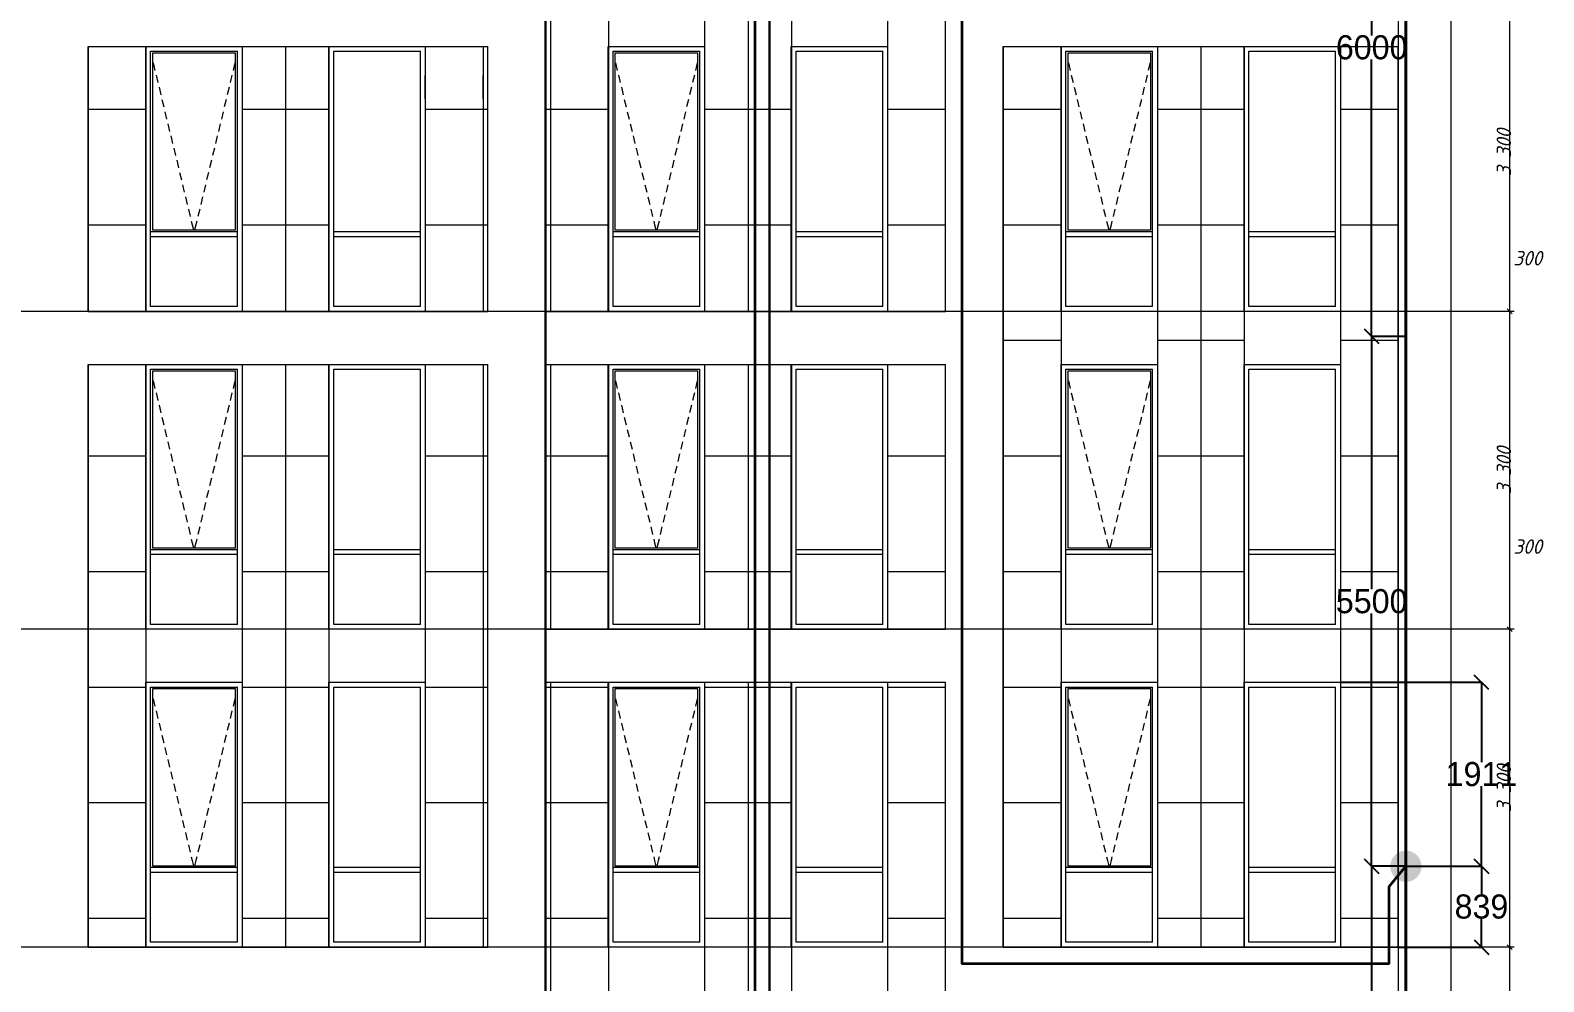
# Model space of a CAD drawing. Header units: millimetres. Extents: x 1499747 to 4230374, y -28481 to 441852.
# Drawn here: x 4084293 to 4100003, y 304482 to 314359 of the extents above; entities that cross this region are included whole.
import ezdxf
from ezdxf.xclip import XClip

# ---------------------------------------------------------------- set-up
doc = ezdxf.new("R2010")
doc.units = ezdxf.units.MM
doc.header["$MEASUREMENT"] = 0
doc.header["$XCLIPFRAME"] = 0
doc.layers.add('0_ANNOT_Dimensions', color=7, linetype='Continuous')
for name, color, linetype, lineweight in [('1 Фасад_42_Витражные окна_Ном._пера__1_Ном._пера__7', 7, 'Continuous', 18), ('1 Фасад_42_Витражные окна_Ном._пера__92_Ном._пера__233', 233, 'Continuous', 18), ('1 Фасад_42_Выступы_Ном._пера__1_Ном._пера__7', 7, 'Continuous', 18), ('1 Фасад_42_Отделка керамика_Ном._пера__1_Ном._пера__7', 7, 'Continuous', 18), ('1 Фасад_42_Сетка кладки_Ном._пера__20_Ном._пера__1', 1, 'Continuous', 18), ('1 Фасад_42_Сетка кладки_Ном._пера__5_Ном._пера__5', 5, 'Continuous', 18), ('1 Фасад_42_Сетка кладки_Ном._пера__62_Ном._пера__253', 252, 'Continuous', 18), ('Кабель 2x4mm', 200, 'Continuous', 30), ('Кабель 2х10mm', 230, 'Continuous', 30), ('Кабель 2х6 mm', 150, 'Continuous', 30)]:
    doc.layers.add(name, color=color, linetype=linetype, lineweight=lineweight)
doc.styles.add('СГЕНЕРИР_СТИЛЬ_1', font='')
doc.styles.get('СГЕНЕРИР_СТИЛЬ_1').set_extended_font_data('GOST Common', italic=True)
doc.dimstyles.get("Standard").update_dxf_attribs({"dimtxt": 0.18, "dimasz": 0.18, "dimexe": 0.18, "dimexo": 0.0625, "dimgap": 0.09, "dimtad": 0, "dimtih": 1, "dimtoh": 1, "dimdec": 4, "dimzin": 0, "dimdsep": 46, "dimtxsty": 'Standard', "dimcen": 0.09, "dimadec": 0, "dimazin": 0, "dimtfac": 1, "dimtdec": 4, "dimtofl": 0, "dimtmove": 0, "dimatfit": 3, "dimfxl": 1, "dimtolj": 1, "dimtzin": 0, "dimarcsym": 0})

# ---------------------------------------------------------------- blocks, each defined once
blk = doc.blocks.new('Чертеж_5_42', base_point=(1557140, 9891))
at = {"layer": '1 Фасад_42_Витражные окна_Ном._пера__1_Ном._пера__7', "color": 252, "linetype": 'Continuous', "true_color": 0x939598}
for p, q in [((1515690, 38991), (1515690, 39291)), ((1515690, 39291), (1516140, 39291)), ((1516140, 39291), (1516590, 39291)), ((1516590, 38991), (1516590, 39291)), ((1517590, 38991), (1517590, 39291)), ((1517590, 39291), (1518040, 39291)), ((1518040, 39291), (1518490, 39291)), ((1518490, 38991), (1518490, 39291)), ((1520490, 38991), (1520490, 39291)), ((1520490, 39291), (1520940, 39291)), ((1520940, 39291), (1521390, 39291)), ((1521390, 38991), (1521390, 39291)), ((1522390, 38991), (1522390, 39291)), ((1522390, 39291), (1522840, 39291)), ((1522840, 39291), (1523290, 39291)), ((1523290, 38991), (1523290, 39291)), ((1525191, 38991), (1525191, 39291)), ((1525191, 39291), (1525641, 39291)), ((1525641, 39291), (1526091, 39291)), ((1526091, 38991), (1526091, 39291)), ((1527090, 38991), (1527090, 39291)), ((1527090, 39291), (1527540, 39291)), ((1527540, 39291), (1527990, 39291)), ((1527990, 38991), (1527990, 39291)), ((1515710, 39271), (1515710, 37436)), ((1516570, 39271), (1515710, 39271)), ((1516570, 37436), (1516570, 39271)), ((1520510, 39271), (1520510, 37436)), ((1521370, 39271), (1520510, 39271)), ((1521370, 37436), (1521370, 39271)), ((1525211, 39271), (1525211, 37436)), ((1526071, 39271), (1525211, 39271)), ((1526071, 37436), (1526071, 39271)), ((1515690, 37591), (1515690, 38991)), ((1516590, 37591), (1516590, 38991)), ((1517590, 37591), (1517590, 38991)), ((1518490, 37591), (1518490, 38991)), ((1520490, 37591), (1520490, 38991)), ((1521390, 37591), (1521390, 38991)), ((1522390, 37591), (1522390, 38991)), ((1523290, 37591), (1523290, 38991)), ((1525191, 37591), (1525191, 38991)), ((1526091, 37591), (1526091, 38991)), ((1527090, 37591), (1527090, 38991)), ((1527990, 37591), (1527990, 38991)), ((1515690, 37416), (1515690, 37591)), ((1516590, 37416), (1516590, 37591)), ((1517590, 37416), (1517590, 37591)), ((1518490, 37416), (1518490, 37591)), ((1520490, 37416), (1520490, 37591)), ((1521390, 37416), (1521390, 37591)), ((1522390, 37416), (1522390, 37591)), ((1523290, 37416), (1523290, 37591)), ((1525191, 37416), (1525191, 37591)), ((1526091, 37416), (1526091, 37591)), ((1527090, 37416), (1527090, 37591)), ((1527990, 37416), (1527990, 37591)), ((1515690, 37391), (1515690, 37416)), ((1516140, 37416), (1515690, 37416)), ((1515690, 37366), (1515690, 37391)), ((1515710, 37436), (1516570, 37436)), ((1516590, 37416), (1516140, 37416)), ((1516590, 37391), (1516590, 37416)), ((1516590, 37366), (1516590, 37391)), ((1517590, 37391), (1517590, 37416)), ((1518040, 37416), (1517590, 37416)), ((1517590, 37366), (1517590, 37391)), ((1518490, 37416), (1518040, 37416)), ((1518490, 37391), (1518490, 37416)), ((1518490, 37366), (1518490, 37391)), ((1520490, 37391), (1520490, 37416)), ((1520940, 37416), (1520490, 37416)), ((1520490, 37366), (1520490, 37391)), ((1520510, 37436), (1521370, 37436)), ((1521390, 37416), (1520940, 37416)), ((1521390, 37391), (1521390, 37416)), ((1521390, 37366), (1521390, 37391)), ((1522390, 37391), (1522390, 37416)), ((1522840, 37416), (1522390, 37416)), ((1522390, 37366), (1522390, 37391)), ((1523290, 37416), (1522840, 37416)), ((1523290, 37391), (1523290, 37416)), ((1523290, 37366), (1523290, 37391)), ((1525191, 37391), (1525191, 37416)), ((1525641, 37416), (1525191, 37416)), ((1525191, 37366), (1525191, 37391)), ((1525211, 37436), (1526071, 37436)), ((1526091, 37416), (1525641, 37416)), ((1526091, 37391), (1526091, 37416)), ((1526091, 37366), (1526091, 37391)), ((1527090, 37391), (1527090, 37416)), ((1527540, 37416), (1527090, 37416)), ((1527090, 37366), (1527090, 37391)), ((1527990, 37416), (1527540, 37416)), ((1527990, 37391), (1527990, 37416)), ((1527990, 37366), (1527990, 37391)), ((1515690, 36641), (1515690, 37366)), ((1516140, 37366), (1515690, 37366)), ((1516590, 37366), (1516140, 37366)), ((1516590, 36641), (1516590, 37366)), ((1517590, 36641), (1517590, 37366)), ((1518040, 37366), (1517590, 37366)), ((1518490, 37366), (1518040, 37366)), ((1518490, 36641), (1518490, 37366)), ((1520490, 36641), (1520490, 37366)), ((1520940, 37366), (1520490, 37366)), ((1521390, 37366), (1520940, 37366)), ((1521390, 36641), (1521390, 37366)), ((1522390, 36641), (1522390, 37366)), ((1522840, 37366), (1522390, 37366)), ((1523290, 37366), (1522840, 37366)), ((1523290, 36641), (1523290, 37366)), ((1525191, 36641), (1525191, 37366)), ((1525641, 37366), (1525191, 37366)), ((1526091, 37366), (1525641, 37366)), ((1526091, 36641), (1526091, 37366)), ((1527090, 36641), (1527090, 37366)), ((1527540, 37366), (1527090, 37366)), ((1527990, 37366), (1527540, 37366)), ((1527990, 36641), (1527990, 37366)), ((1516140, 36641), (1515690, 36641)), ((1516590, 36641), (1516140, 36641)), ((1518040, 36641), (1517590, 36641)), ((1518490, 36641), (1518040, 36641)), ((1520940, 36641), (1520490, 36641)), ((1521390, 36641), (1520940, 36641)), ((1522840, 36641), (1522390, 36641)), ((1523290, 36641), (1522840, 36641)), ((1525641, 36641), (1525191, 36641)), ((1526091, 36641), (1525641, 36641)), ((1527540, 36641), (1527090, 36641)), ((1527990, 36641), (1527540, 36641)), ((1515690, 35691), (1515690, 35991)), ((1515690, 35991), (1516140, 35991)), ((1516140, 35991), (1516590, 35991)), ((1516590, 35691), (1516590, 35991)), ((1517590, 35691), (1517590, 35991)), ((1517590, 35991), (1518040, 35991)), ((1518040, 35991), (1518490, 35991)), ((1518490, 35691), (1518490, 35991)), ((1520490, 35691), (1520490, 35991)), ((1520490, 35991), (1520940, 35991)), ((1520940, 35991), (1521390, 35991)), ((1521390, 35691), (1521390, 35991)), ((1522390, 35691), (1522390, 35991)), ((1522390, 35991), (1522840, 35991)), ((1522840, 35991), (1523290, 35991)), ((1523290, 35691), (1523290, 35991)), ((1525191, 35691), (1525191, 35991)), ((1525191, 35991), (1525641, 35991)), ((1525641, 35991), (1526091, 35991)), ((1526091, 35691), (1526091, 35991)), ((1527090, 35691), (1527090, 35991)), ((1527090, 35991), (1527540, 35991)), ((1527540, 35991), (1527990, 35991)), ((1527990, 35691), (1527990, 35991)), ((1515710, 35971), (1515710, 34136)), ((1516570, 35971), (1515710, 35971)), ((1516570, 34136), (1516570, 35971)), ((1520510, 35971), (1520510, 34136)), ((1521370, 35971), (1520510, 35971)), ((1521370, 34136), (1521370, 35971)), ((1525211, 35971), (1525211, 34136)), ((1526071, 35971), (1525211, 35971)), ((1526071, 34136), (1526071, 35971)), ((1515690, 34291), (1515690, 35691)), ((1516590, 34291), (1516590, 35691)), ((1517590, 34291), (1517590, 35691)), ((1518490, 34291), (1518490, 35691)), ((1520490, 34291), (1520490, 35691)), ((1521390, 34291), (1521390, 35691)), ((1522390, 34291), (1522390, 35691)), ((1523290, 34291), (1523290, 35691)), ((1525191, 34291), (1525191, 35691)), ((1526091, 34291), (1526091, 35691)), ((1527090, 34291), (1527090, 35691)), ((1527990, 34291), (1527990, 35691)), ((1515690, 34116), (1515690, 34291)), ((1516590, 34116), (1516590, 34291)), ((1517590, 34116), (1517590, 34291)), ((1518490, 34116), (1518490, 34291)), ((1520490, 34116), (1520490, 34291)), ((1521390, 34116), (1521390, 34291)), ((1522390, 34116), (1522390, 34291)), ((1523290, 34116), (1523290, 34291)), ((1525191, 34116), (1525191, 34291)), ((1526091, 34116), (1526091, 34291)), ((1527090, 34116), (1527090, 34291)), ((1527990, 34116), (1527990, 34291)), ((1515690, 34091), (1515690, 34116)), ((1516140, 34116), (1515690, 34116)), ((1515710, 34136), (1516570, 34136)), ((1516590, 34116), (1516140, 34116)), ((1516590, 34091), (1516590, 34116)), ((1517590, 34091), (1517590, 34116)), ((1518040, 34116), (1517590, 34116)), ((1518490, 34116), (1518040, 34116)), ((1518490, 34091), (1518490, 34116)), ((1520490, 34091), (1520490, 34116)), ((1520940, 34116), (1520490, 34116)), ((1520510, 34136), (1521370, 34136)), ((1521390, 34116), (1520940, 34116)), ((1521390, 34091), (1521390, 34116)), ((1522390, 34091), (1522390, 34116)), ((1522840, 34116), (1522390, 34116)), ((1523290, 34116), (1522840, 34116)), ((1523290, 34091), (1523290, 34116)), ((1525191, 34091), (1525191, 34116)), ((1525641, 34116), (1525191, 34116)), ((1525211, 34136), (1526071, 34136)), ((1526091, 34116), (1525641, 34116)), ((1526091, 34091), (1526091, 34116)), ((1527090, 34091), (1527090, 34116)), ((1527540, 34116), (1527090, 34116)), ((1527990, 34116), (1527540, 34116)), ((1527990, 34091), (1527990, 34116)), ((1515690, 34066), (1515690, 34091)), ((1515690, 33341), (1515690, 34066)), ((1516140, 34066), (1515690, 34066)), ((1516590, 34066), (1516140, 34066)), ((1516590, 34066), (1516590, 34091)), ((1516590, 33341), (1516590, 34066)), ((1517590, 34066), (1517590, 34091)), ((1517590, 33341), (1517590, 34066)), ((1518040, 34066), (1517590, 34066)), ((1518490, 34066), (1518040, 34066)), ((1518490, 34066), (1518490, 34091)), ((1518490, 33341), (1518490, 34066)), ((1520490, 34066), (1520490, 34091)), ((1520490, 33341), (1520490, 34066)), ((1520940, 34066), (1520490, 34066)), ((1521390, 34066), (1520940, 34066)), ((1521390, 34066), (1521390, 34091)), ((1521390, 33341), (1521390, 34066)), ((1522390, 34066), (1522390, 34091)), ((1522390, 33341), (1522390, 34066)), ((1522840, 34066), (1522390, 34066)), ((1523290, 34066), (1522840, 34066)), ((1523290, 34066), (1523290, 34091)), ((1523290, 33341), (1523290, 34066)), ((1525191, 34066), (1525191, 34091)), ((1525191, 33341), (1525191, 34066)), ((1525641, 34066), (1525191, 34066)), ((1526091, 34066), (1525641, 34066)), ((1526091, 34066), (1526091, 34091)), ((1526091, 33341), (1526091, 34066)), ((1527090, 34066), (1527090, 34091)), ((1527090, 33341), (1527090, 34066)), ((1527540, 34066), (1527090, 34066)), ((1527990, 34066), (1527540, 34066)), ((1527990, 34066), (1527990, 34091)), ((1527990, 33341), (1527990, 34066)), ((1516140, 33341), (1515690, 33341)), ((1516590, 33341), (1516140, 33341)), ((1518040, 33341), (1517590, 33341)), ((1518490, 33341), (1518040, 33341)), ((1520940, 33341), (1520490, 33341)), ((1521390, 33341), (1520940, 33341)), ((1522840, 33341), (1522390, 33341)), ((1523290, 33341), (1522840, 33341)), ((1525641, 33341), (1525191, 33341)), ((1526091, 33341), (1525641, 33341)), ((1527540, 33341), (1527090, 33341)), ((1527990, 33341), (1527540, 33341)), ((1515690, 32391), (1515690, 32691)), ((1515690, 32691), (1516140, 32691)), ((1516140, 32691), (1516590, 32691)), ((1516590, 32391), (1516590, 32691)), ((1517590, 32391), (1517590, 32691)), ((1517590, 32691), (1518040, 32691)), ((1518040, 32691), (1518490, 32691)), ((1518490, 32391), (1518490, 32691)), ((1520490, 32391), (1520490, 32691)), ((1520490, 32691), (1520940, 32691)), ((1520940, 32691), (1521390, 32691)), ((1521390, 32391), (1521390, 32691)), ((1522390, 32391), (1522390, 32691)), ((1522390, 32691), (1522840, 32691)), ((1522840, 32691), (1523290, 32691)), ((1523290, 32391), (1523290, 32691)), ((1525191, 32391), (1525191, 32691)), ((1525191, 32691), (1525641, 32691)), ((1525641, 32691), (1526091, 32691)), ((1526091, 32391), (1526091, 32691)), ((1527090, 32391), (1527090, 32691)), ((1527090, 32691), (1527540, 32691)), ((1527540, 32691), (1527990, 32691)), ((1527990, 32391), (1527990, 32691)), ((1515710, 32671), (1515710, 30836)), ((1516570, 32671), (1515710, 32671)), ((1516570, 30836), (1516570, 32671)), ((1520510, 32671), (1520510, 30836)), ((1521370, 32671), (1520510, 32671)), ((1521370, 30836), (1521370, 32671)), ((1525211, 32671), (1525211, 30836)), ((1526071, 32671), (1525211, 32671)), ((1526071, 30836), (1526071, 32671)), ((1515690, 30991), (1515690, 32391)), ((1516590, 30991), (1516590, 32391)), ((1517590, 30991), (1517590, 32391)), ((1518490, 30991), (1518490, 32391)), ((1520490, 30991), (1520490, 32391)), ((1521390, 30991), (1521390, 32391)), ((1522390, 30991), (1522390, 32391)), ((1523290, 30991), (1523290, 32391)), ((1525191, 30991), (1525191, 32391)), ((1526091, 30991), (1526091, 32391)), ((1527090, 30991), (1527090, 32391)), ((1527990, 30991), (1527990, 32391)), ((1515690, 30816), (1515690, 30991)), ((1516590, 30816), (1516590, 30991)), ((1517590, 30816), (1517590, 30991)), ((1518490, 30816), (1518490, 30991)), ((1520490, 30816), (1520490, 30991)), ((1521390, 30816), (1521390, 30991)), ((1522390, 30816), (1522390, 30991)), ((1523290, 30816), (1523290, 30991)), ((1525191, 30816), (1525191, 30991)), ((1526091, 30816), (1526091, 30991)), ((1527090, 30816), (1527090, 30991)), ((1527990, 30816), (1527990, 30991)), ((1515690, 30791), (1515690, 30816)), ((1516140, 30816), (1515690, 30816)), ((1515710, 30836), (1516570, 30836)), ((1516590, 30816), (1516140, 30816)), ((1516590, 30791), (1516590, 30816)), ((1517590, 30791), (1517590, 30816)), ((1518040, 30816), (1517590, 30816)), ((1518490, 30816), (1518040, 30816)), ((1518490, 30791), (1518490, 30816)), ((1520490, 30791), (1520490, 30816)), ((1520940, 30816), (1520490, 30816)), ((1520510, 30836), (1521370, 30836)), ((1521390, 30816), (1520940, 30816)), ((1521390, 30791), (1521390, 30816)), ((1522390, 30791), (1522390, 30816)), ((1522840, 30816), (1522390, 30816)), ((1523290, 30816), (1522840, 30816)), ((1523290, 30791), (1523290, 30816)), ((1525191, 30791), (1525191, 30816)), ((1525641, 30816), (1525191, 30816)), ((1525211, 30836), (1526071, 30836)), ((1526091, 30816), (1525641, 30816)), ((1526091, 30791), (1526091, 30816)), ((1527090, 30791), (1527090, 30816)), ((1527540, 30816), (1527090, 30816)), ((1527990, 30816), (1527540, 30816)), ((1527990, 30791), (1527990, 30816)), ((1515690, 30766), (1515690, 30791)), ((1515690, 30041), (1515690, 30766)), ((1516140, 30766), (1515690, 30766)), ((1516590, 30766), (1516140, 30766)), ((1516590, 30766), (1516590, 30791)), ((1516590, 30041), (1516590, 30766)), ((1517590, 30766), (1517590, 30791)), ((1517590, 30041), (1517590, 30766)), ((1518040, 30766), (1517590, 30766)), ((1518490, 30766), (1518040, 30766)), ((1518490, 30766), (1518490, 30791)), ((1518490, 30041), (1518490, 30766)), ((1520490, 30766), (1520490, 30791)), ((1520490, 30041), (1520490, 30766)), ((1520940, 30766), (1520490, 30766)), ((1521390, 30766), (1520940, 30766)), ((1521390, 30766), (1521390, 30791)), ((1521390, 30041), (1521390, 30766)), ((1522390, 30766), (1522390, 30791)), ((1522390, 30041), (1522390, 30766)), ((1522840, 30766), (1522390, 30766)), ((1523290, 30766), (1522840, 30766)), ((1523290, 30766), (1523290, 30791)), ((1523290, 30041), (1523290, 30766)), ((1525191, 30766), (1525191, 30791)), ((1525191, 30041), (1525191, 30766)), ((1525641, 30766), (1525191, 30766)), ((1526091, 30766), (1525641, 30766)), ((1526091, 30766), (1526091, 30791)), ((1526091, 30041), (1526091, 30766)), ((1527090, 30766), (1527090, 30791)), ((1527090, 30041), (1527090, 30766)), ((1527540, 30766), (1527090, 30766)), ((1527990, 30766), (1527540, 30766)), ((1527990, 30766), (1527990, 30791)), ((1527990, 30041), (1527990, 30766)), ((1516140, 30041), (1515690, 30041)), ((1516590, 30041), (1516140, 30041)), ((1518040, 30041), (1517590, 30041)), ((1518490, 30041), (1518040, 30041)), ((1520940, 30041), (1520490, 30041)), ((1521390, 30041), (1520940, 30041)), ((1522840, 30041), (1522390, 30041)), ((1523290, 30041), (1522840, 30041)), ((1525641, 30041), (1525191, 30041)), ((1526091, 30041), (1525641, 30041)), ((1527540, 30041), (1527090, 30041)), ((1527990, 30041), (1527540, 30041))]:
    blk.add_line(p, q, dxfattribs=at)
at = {"layer": '1 Фасад_42_Витражные окна_Ном._пера__92_Ном._пера__233', "color": 252, "linetype": 'Continuous', "true_color": 0x939598}
for p, q in [((1515716, 39170), (1515734, 39092)), ((1516565, 39170), (1516546, 39092)), ((1520515, 39170), (1520534, 39092)), ((1521364, 39170), (1521346, 39092)), ((1525216, 39170), (1525235, 39092)), ((1526065, 39170), (1526046, 39092)), ((1515746, 39044), (1515765, 38966)), ((1516534, 39044), (1516515, 38966)), ((1520546, 39044), (1520565, 38966)), ((1521334, 39044), (1521315, 38966)), ((1525247, 39044), (1525265, 38966)), ((1526035, 39044), (1526016, 38966)), ((1515777, 38917), (1515795, 38839)), ((1516504, 38917), (1516485, 38839)), ((1520576, 38917), (1520595, 38839)), ((1521303, 38917), (1521285, 38839)), ((1525277, 38917), (1525296, 38839)), ((1526004, 38917), (1525985, 38839)), ((1515807, 38791), (1515826, 38713)), ((1515838, 38664), (1515856, 38587)), ((1516443, 38664), (1516424, 38587)), ((1516473, 38791), (1516454, 38713)), ((1520607, 38791), (1520626, 38713)), ((1520637, 38664), (1520656, 38587)), ((1521242, 38664), (1521224, 38587)), ((1521273, 38791), (1521254, 38713)), ((1525308, 38791), (1525326, 38713)), ((1525338, 38664), (1525357, 38587)), ((1525943, 38664), (1525924, 38587)), ((1525974, 38791), (1525955, 38713)), ((1515868, 38538), (1515887, 38460)), ((1516412, 38538), (1516393, 38460)), ((1520668, 38538), (1520687, 38460)), ((1521212, 38538), (1521193, 38460)), ((1525369, 38538), (1525387, 38460)), ((1525913, 38538), (1525894, 38460)), ((1515899, 38412), (1515917, 38334)), ((1516382, 38412), (1516363, 38334)), ((1520698, 38412), (1520717, 38334)), ((1521181, 38412), (1521163, 38334)), ((1525399, 38412), (1525418, 38334)), ((1525882, 38412), (1525863, 38334)), ((1515929, 38285), (1515948, 38208)), ((1516351, 38285), (1516332, 38208)), ((1520729, 38285), (1520748, 38208)), ((1521151, 38285), (1521132, 38208)), ((1525430, 38285), (1525448, 38208)), ((1525852, 38285), (1525833, 38208)), ((1515960, 38159), (1515978, 38081)), ((1515990, 38033), (1516009, 37955)), ((1516290, 38033), (1516271, 37955)), ((1516321, 38159), (1516302, 38081)), ((1520759, 38159), (1520778, 38081)), ((1520790, 38033), (1520809, 37955)), ((1521090, 38033), (1521071, 37955)), ((1521120, 38159), (1521102, 38081)), ((1525460, 38159), (1525479, 38081)), ((1525491, 38033), (1525509, 37955)), ((1525791, 38033), (1525772, 37955)), ((1525821, 38159), (1525802, 38081)), ((1516021, 37906), (1516039, 37828)), ((1516260, 37906), (1516241, 37828)), ((1520820, 37906), (1520839, 37828)), ((1521059, 37906), (1521041, 37828)), ((1525521, 37906), (1525540, 37828)), ((1525760, 37906), (1525741, 37828)), ((1516051, 37780), (1516070, 37702)), ((1516229, 37780), (1516210, 37702)), ((1520851, 37780), (1520870, 37702)), ((1521029, 37780), (1521010, 37702)), ((1525552, 37780), (1525570, 37702)), ((1525730, 37780), (1525711, 37702)), ((1516082, 37653), (1516100, 37576)), ((1516199, 37653), (1516180, 37576)), ((1520881, 37653), (1520900, 37576)), ((1520998, 37653), (1520980, 37576)), ((1525582, 37653), (1525601, 37576)), ((1525699, 37653), (1525680, 37576)), ((1516112, 37527), (1516121, 37489)), ((1516121, 37489), (1516134, 37436)), ((1516159, 37489), (1516146, 37436)), ((1516168, 37527), (1516159, 37489)), ((1520912, 37527), (1520921, 37489)), ((1520921, 37489), (1520934, 37436)), ((1520959, 37489), (1520946, 37436)), ((1520968, 37527), (1520959, 37489)), ((1525613, 37527), (1525622, 37489)), ((1525622, 37489), (1525635, 37436)), ((1525659, 37489), (1525647, 37436)), ((1525668, 37527), (1525659, 37489)), ((1515716, 35870), (1515734, 35792)), ((1516565, 35870), (1516546, 35792)), ((1520515, 35870), (1520534, 35792)), ((1521364, 35870), (1521346, 35792)), ((1525216, 35870), (1525235, 35792)), ((1526065, 35870), (1526046, 35792)), ((1515746, 35744), (1515765, 35666)), ((1516534, 35744), (1516515, 35666)), ((1520546, 35744), (1520565, 35666)), ((1521334, 35744), (1521315, 35666)), ((1525247, 35744), (1525265, 35666)), ((1526035, 35744), (1526016, 35666)), ((1515777, 35617), (1515795, 35539)), ((1516504, 35617), (1516485, 35539)), ((1520576, 35617), (1520595, 35539)), ((1521303, 35617), (1521285, 35539)), ((1525277, 35617), (1525296, 35539)), ((1526004, 35617), (1525985, 35539)), ((1515807, 35491), (1515826, 35413)), ((1515838, 35364), (1515856, 35287)), ((1516443, 35364), (1516424, 35287)), ((1516473, 35491), (1516454, 35413)), ((1520607, 35491), (1520626, 35413)), ((1520637, 35364), (1520656, 35287)), ((1521242, 35364), (1521224, 35287)), ((1521273, 35491), (1521254, 35413)), ((1525308, 35491), (1525326, 35413)), ((1525338, 35364), (1525357, 35287)), ((1525943, 35364), (1525924, 35287)), ((1525974, 35491), (1525955, 35413)), ((1515868, 35238), (1515887, 35160)), ((1516412, 35238), (1516393, 35160)), ((1520668, 35238), (1520687, 35160)), ((1521212, 35238), (1521193, 35160)), ((1525369, 35238), (1525387, 35160)), ((1525913, 35238), (1525894, 35160)), ((1515899, 35112), (1515917, 35034)), ((1516382, 35112), (1516363, 35034)), ((1520698, 35112), (1520717, 35034)), ((1521181, 35112), (1521163, 35034)), ((1525399, 35112), (1525418, 35034)), ((1525882, 35112), (1525863, 35034)), ((1515929, 34985), (1515948, 34908)), ((1516351, 34985), (1516332, 34908)), ((1520729, 34985), (1520748, 34908)), ((1521151, 34985), (1521132, 34908)), ((1525430, 34985), (1525448, 34908)), ((1525852, 34985), (1525833, 34908)), ((1515960, 34859), (1515978, 34781)), ((1515990, 34733), (1516009, 34655)), ((1516290, 34733), (1516271, 34655)), ((1516321, 34859), (1516302, 34781)), ((1520759, 34859), (1520778, 34781)), ((1520790, 34733), (1520809, 34655)), ((1521090, 34733), (1521071, 34655)), ((1521120, 34859), (1521102, 34781)), ((1525460, 34859), (1525479, 34781)), ((1525491, 34733), (1525509, 34655)), ((1525791, 34733), (1525772, 34655)), ((1525821, 34859), (1525802, 34781)), ((1516021, 34606), (1516039, 34528)), ((1516260, 34606), (1516241, 34528)), ((1520820, 34606), (1520839, 34528)), ((1521059, 34606), (1521041, 34528)), ((1525521, 34606), (1525540, 34528)), ((1525760, 34606), (1525741, 34528)), ((1516051, 34480), (1516070, 34402)), ((1516229, 34480), (1516210, 34402)), ((1520851, 34480), (1520870, 34402)), ((1521029, 34480), (1521010, 34402)), ((1525552, 34480), (1525570, 34402)), ((1525730, 34480), (1525711, 34402)), ((1516082, 34353), (1516100, 34276)), ((1516199, 34353), (1516180, 34276)), ((1520881, 34353), (1520900, 34276)), ((1520998, 34353), (1520980, 34276)), ((1525582, 34353), (1525601, 34276)), ((1525699, 34353), (1525680, 34276)), ((1516112, 34227), (1516121, 34189)), ((1516121, 34189), (1516134, 34136)), ((1516159, 34189), (1516146, 34136)), ((1516168, 34227), (1516159, 34189)), ((1520912, 34227), (1520921, 34189)), ((1520921, 34189), (1520934, 34136)), ((1520959, 34189), (1520946, 34136)), ((1520968, 34227), (1520959, 34189)), ((1525613, 34227), (1525622, 34189)), ((1525622, 34189), (1525635, 34136)), ((1525659, 34189), (1525647, 34136)), ((1525668, 34227), (1525659, 34189)), ((1515716, 32570), (1515734, 32492)), ((1516565, 32570), (1516546, 32492)), ((1520515, 32570), (1520534, 32492)), ((1521364, 32570), (1521346, 32492)), ((1525216, 32570), (1525235, 32492)), ((1526065, 32570), (1526046, 32492)), ((1515746, 32444), (1515765, 32366)), ((1516534, 32444), (1516515, 32366)), ((1520546, 32444), (1520565, 32366)), ((1521334, 32444), (1521315, 32366)), ((1525247, 32444), (1525265, 32366)), ((1526035, 32444), (1526016, 32366)), ((1515777, 32317), (1515795, 32239)), ((1516504, 32317), (1516485, 32239)), ((1520576, 32317), (1520595, 32239)), ((1521303, 32317), (1521285, 32239)), ((1525277, 32317), (1525296, 32239)), ((1526004, 32317), (1525985, 32239)), ((1515807, 32191), (1515826, 32113)), ((1515838, 32064), (1515856, 31987)), ((1516443, 32064), (1516424, 31987)), ((1516473, 32191), (1516454, 32113)), ((1520607, 32191), (1520626, 32113)), ((1520637, 32064), (1520656, 31987)), ((1521242, 32064), (1521224, 31987)), ((1521273, 32191), (1521254, 32113)), ((1525308, 32191), (1525326, 32113)), ((1525338, 32064), (1525357, 31987)), ((1525943, 32064), (1525924, 31987)), ((1525974, 32191), (1525955, 32113)), ((1515868, 31938), (1515887, 31860)), ((1516412, 31938), (1516393, 31860)), ((1520668, 31938), (1520687, 31860)), ((1521212, 31938), (1521193, 31860)), ((1525369, 31938), (1525387, 31860)), ((1525913, 31938), (1525894, 31860)), ((1515899, 31812), (1515917, 31734)), ((1516382, 31812), (1516363, 31734)), ((1520698, 31812), (1520717, 31734)), ((1521181, 31812), (1521163, 31734)), ((1525399, 31812), (1525418, 31734)), ((1525882, 31812), (1525863, 31734)), ((1515929, 31685), (1515948, 31608)), ((1516351, 31685), (1516332, 31608)), ((1520729, 31685), (1520748, 31608)), ((1521151, 31685), (1521132, 31608)), ((1525430, 31685), (1525448, 31608)), ((1525852, 31685), (1525833, 31608)), ((1515960, 31559), (1515978, 31481)), ((1515990, 31433), (1516009, 31355)), ((1516290, 31433), (1516271, 31355)), ((1516321, 31559), (1516302, 31481)), ((1520759, 31559), (1520778, 31481)), ((1520790, 31433), (1520809, 31355)), ((1521090, 31433), (1521071, 31355)), ((1521120, 31559), (1521102, 31481)), ((1525460, 31559), (1525479, 31481)), ((1525491, 31433), (1525509, 31355)), ((1525791, 31433), (1525772, 31355)), ((1525821, 31559), (1525802, 31481)), ((1516021, 31306), (1516039, 31228)), ((1516260, 31306), (1516241, 31228)), ((1520820, 31306), (1520839, 31228)), ((1521059, 31306), (1521041, 31228)), ((1525521, 31306), (1525540, 31228)), ((1525760, 31306), (1525741, 31228)), ((1516051, 31180), (1516070, 31102)), ((1516229, 31180), (1516210, 31102)), ((1520851, 31180), (1520870, 31102)), ((1521029, 31180), (1521010, 31102)), ((1525552, 31180), (1525570, 31102)), ((1525730, 31180), (1525711, 31102)), ((1516082, 31053), (1516100, 30976)), ((1516199, 31053), (1516180, 30976)), ((1520881, 31053), (1520900, 30976)), ((1520998, 31053), (1520980, 30976)), ((1525582, 31053), (1525601, 30976)), ((1525699, 31053), (1525680, 30976)), ((1516112, 30927), (1516121, 30889)), ((1516121, 30889), (1516134, 30836)), ((1516159, 30889), (1516146, 30836)), ((1516168, 30927), (1516159, 30889)), ((1520912, 30927), (1520921, 30889)), ((1520921, 30889), (1520934, 30836)), ((1520959, 30889), (1520946, 30836)), ((1520968, 30927), (1520959, 30889)), ((1525613, 30927), (1525622, 30889)), ((1525622, 30889), (1525635, 30836)), ((1525659, 30889), (1525647, 30836)), ((1525668, 30927), (1525659, 30889))]:
    blk.add_line(p, q, dxfattribs=at)
at = {"layer": '1 Фасад_42_Выступы_Ном._пера__1_Ном._пера__7', "color": 252, "linetype": 'Continuous', "true_color": 0x939598}
for p, q in [((1529190, 19541), (1529190, 46491)), ((1519790, 36591), (1519790, 42641)), ((1523940, 36591), (1523940, 42641)), ((1515041, 36591), (1515041, 39341)), ((1515041, 39341), (1519190, 39341)), ((1519190, 36591), (1519190, 39341)), ((1524540, 29991), (1524540, 39341)), ((1524540, 39341), (1528640, 39341)), ((1528640, 29991), (1528640, 39341)), ((1515041, 36591), (1519190, 36591)), ((1519790, 36591), (1523940, 36591)), ((1515041, 29991), (1515041, 36041)), ((1515041, 36041), (1519190, 36041)), ((1519190, 29991), (1519190, 36041)), ((1519790, 33291), (1519790, 36041)), ((1519790, 36041), (1523940, 36041)), ((1523940, 33291), (1523940, 36041)), ((1519790, 33291), (1523940, 33291)), ((1519790, 26691), (1519790, 32741)), ((1519790, 32741), (1523940, 32741)), ((1523940, 26691), (1523940, 32741)), ((1515041, 29991), (1519190, 29991)), ((1524540, 29991), (1528640, 29991))]:
    blk.add_line(p, q, dxfattribs=at)
at = {"layer": '1 Фасад_42_Отделка керамика_Ном._пера__1_Ном._пера__7', "color": 252, "linetype": 'Continuous', "true_color": 0x939598}
for p, q in [((1515640, 36591), (1515640, 39341)), ((1516640, 39341), (1516640, 36591)), ((1517540, 36591), (1517540, 39341)), ((1518540, 39341), (1518540, 36591)), ((1520440, 36591), (1520440, 39341)), ((1520440, 39341), (1521440, 39341)), ((1521440, 39341), (1521440, 36591)), ((1522340, 36591), (1522340, 39341)), ((1522340, 39341), (1523340, 39341)), ((1523340, 39341), (1523340, 36591)), ((1525141, 36591), (1525141, 39341)), ((1527040, 36591), (1527040, 39341)), ((1528040, 39341), (1528040, 36591)), ((1526141, 36591), (1525141, 36591)), ((1528040, 36591), (1527040, 36591)), ((1515640, 33291), (1515640, 36041)), ((1516640, 36041), (1516640, 33291)), ((1517540, 33291), (1517540, 36041)), ((1518540, 36041), (1518540, 33291)), ((1520440, 33291), (1520440, 36041)), ((1521440, 36041), (1521440, 33291)), ((1522340, 33291), (1522340, 36041)), ((1523340, 36041), (1523340, 33291)), ((1525141, 36041), (1526141, 36041)), ((1525141, 33291), (1525141, 36041)), ((1527040, 33291), (1527040, 36041)), ((1527040, 36041), (1528040, 36041)), ((1528040, 36041), (1528040, 33291)), ((1516640, 33291), (1515640, 33291)), ((1518540, 33291), (1517540, 33291)), ((1526141, 33291), (1525141, 33291)), ((1528040, 33291), (1527040, 33291)), ((1515640, 29991), (1515640, 32741)), ((1515640, 32741), (1516640, 32741)), ((1516640, 32741), (1516640, 29991)), ((1517540, 29991), (1517540, 32741)), ((1517540, 32741), (1518540, 32741)), ((1518540, 32741), (1518540, 29991)), ((1520440, 29991), (1520440, 32741)), ((1521440, 32741), (1521440, 29991)), ((1522340, 29991), (1522340, 32741)), ((1523340, 32741), (1523340, 29991)), ((1525141, 29991), (1525141, 32741)), ((1525141, 32741), (1526141, 32741)), ((1527040, 29991), (1527040, 32741)), ((1527040, 32741), (1528040, 32741)), ((1528040, 32741), (1528040, 29991)), ((1521440, 29991), (1520440, 29991)), ((1523340, 29991), (1522340, 29991))]:
    blk.add_line(p, q, dxfattribs=at)
at = {"layer": '1 Фасад_42_Сетка кладки_Ном._пера__20_Ном._пера__1', "color": 252, "linetype": 'Continuous', "true_color": 0x939598}
for p, q in [((1518540, 38798), (1518540, 39041)), ((1519141, 38798), (1519141, 39041)), ((1519141, 38798), (1519141, 39041)), ((1519190, 38798), (1519190, 39041)), ((1519190, 38798), (1519190, 39041)), ((1519790, 38798), (1519790, 39035)), ((1519790, 38798), (1519790, 39035)), ((1520440, 38798), (1520440, 39041))]:
    blk.add_line(p, q, dxfattribs=at)
at = {"layer": '1 Фасад_42_Сетка кладки_Ном._пера__5_Ном._пера__5', "color": 252, "linetype": 'Continuous', "true_color": 0x939598}
for p, q in [((1529798, 36591), (1529798, 39891)), ((1529773, 36616), (1529823, 36566)), ((1529773, 36616), (1529823, 36566)), ((1529845, 36591), (1498778, 36591)), ((1529845, 36591), (1498778, 36591)), ((1529798, 33291), (1529798, 36591)), ((1529773, 33316), (1529823, 33266)), ((1529773, 33316), (1529823, 33266)), ((1529845, 33291), (1498778, 33291)), ((1529845, 33291), (1498778, 33291)), ((1529798, 29991), (1529798, 33291)), ((1529773, 30016), (1529823, 29966)), ((1529773, 30016), (1529823, 29966)), ((1529845, 29991), (1498778, 29991)), ((1529845, 29991), (1498778, 29991)), ((1529798, 26691), (1529798, 29991))]:
    blk.add_line(p, q, dxfattribs=at)
at = {"layer": '1 Фасад_42_Сетка кладки_Ном._пера__62_Ном._пера__253', "color": 252, "linetype": 'Continuous', "true_color": 0x939598}
for p, q in [((1519841, 42641), (1519841, 36591)), ((1521440, 42641), (1521440, 36591)), ((1521891, 42641), (1521891, 36591)), ((1523340, 42641), (1523340, 36591)), ((1520441, 39891), (1520441, 39341)), ((1522341, 39891), (1522341, 39341)), ((1515041, 39341), (1515041, 36591)), ((1515641, 39341), (1515641, 36591)), ((1516640, 39341), (1516640, 36591)), ((1517091, 39341), (1517091, 36591)), ((1517541, 39341), (1517541, 36591)), ((1518540, 39341), (1518540, 36591)), ((1519141, 39341), (1519141, 36591)), ((1520441, 39341), (1520441, 36591)), ((1522341, 39341), (1522341, 36591)), ((1524541, 39341), (1524541, 29991)), ((1525141, 39341), (1525141, 36591)), ((1526141, 39341), (1526141, 36591)), ((1526590, 39341), (1526590, 29991)), ((1527041, 39341), (1527041, 36591)), ((1528040, 39341), (1528040, 36591)), ((1515041, 38691), (1515640, 38691)), ((1516640, 38691), (1517540, 38691)), ((1518540, 38691), (1519190, 38691)), ((1519790, 38691), (1520440, 38691)), ((1521440, 38691), (1522340, 38691)), ((1523340, 38691), (1523940, 38691)), ((1524540, 38691), (1525141, 38691)), ((1526141, 38691), (1527040, 38691)), ((1528040, 38691), (1528040, 38691)), ((1528040, 38691), (1528640, 38691)), ((1515041, 37491), (1515640, 37491)), ((1516640, 37491), (1517540, 37491)), ((1518540, 37491), (1519190, 37491)), ((1519790, 37491), (1520440, 37491)), ((1521440, 37491), (1522340, 37491)), ((1523340, 37491), (1523940, 37491)), ((1524540, 37491), (1525141, 37491)), ((1526141, 37491), (1527040, 37491)), ((1528040, 37491), (1528040, 37491)), ((1528040, 37491), (1528640, 37491)), ((1525141, 36591), (1525141, 36041)), ((1526141, 36591), (1526141, 36041)), ((1527041, 36591), (1527041, 36041)), ((1528040, 36591), (1528040, 36041)), ((1524540, 36291), (1525141, 36291)), ((1526141, 36291), (1527040, 36291)), ((1528040, 36291), (1528640, 36291)), ((1515041, 36041), (1515041, 29991)), ((1515641, 36041), (1515641, 33291)), ((1516640, 36041), (1516640, 29991)), ((1517091, 36041), (1517091, 29991)), ((1517541, 36041), (1517541, 33291)), ((1518540, 36041), (1518540, 33291)), ((1519141, 36041), (1519141, 29991)), ((1519841, 36041), (1519841, 33291)), ((1520441, 36041), (1520441, 33291)), ((1521440, 36041), (1521440, 33291)), ((1521891, 36041), (1521891, 33291)), ((1522341, 36041), (1522341, 33291)), ((1523340, 36041), (1523340, 33291)), ((1525141, 36041), (1525141, 33291)), ((1526141, 36041), (1526141, 33291)), ((1527041, 36041), (1527041, 33291)), ((1528040, 36041), (1528040, 33291)), ((1515041, 35091), (1515640, 35091)), ((1516640, 35091), (1517540, 35091)), ((1518540, 35091), (1519190, 35091)), ((1519790, 35091), (1520440, 35091)), ((1521440, 35091), (1522340, 35091)), ((1523340, 35091), (1523940, 35091)), ((1524540, 35091), (1525141, 35091)), ((1526141, 35091), (1527040, 35091)), ((1528040, 35091), (1528040, 35091)), ((1528040, 35091), (1528640, 35091)), ((1515041, 33891), (1515640, 33891)), ((1516640, 33891), (1517540, 33891)), ((1518540, 33891), (1519190, 33891)), ((1519790, 33891), (1520440, 33891)), ((1521440, 33891), (1522340, 33891)), ((1523340, 33891), (1523940, 33891)), ((1524540, 33891), (1525141, 33891)), ((1526141, 33891), (1527040, 33891)), ((1528040, 33891), (1528040, 33891)), ((1528040, 33891), (1528640, 33891)), ((1515641, 33291), (1515641, 32741)), ((1517541, 33291), (1517541, 32741)), ((1518540, 33291), (1518540, 32741)), ((1525141, 33291), (1525141, 32741)), ((1526141, 33291), (1526141, 32741)), ((1527041, 33291), (1527041, 32741)), ((1528040, 33291), (1528040, 32741)), ((1515041, 32691), (1515640, 32691)), ((1515641, 32741), (1515641, 29991)), ((1516640, 32691), (1517540, 32691)), ((1517541, 32741), (1517541, 29991)), ((1518540, 32741), (1518540, 29991)), ((1518540, 32691), (1519190, 32691)), ((1519790, 32691), (1520440, 32691)), ((1519841, 32741), (1519841, 26691)), ((1520441, 32741), (1520441, 29991)), ((1521440, 32741), (1521440, 26691)), ((1521440, 32691), (1522340, 32691)), ((1521891, 32741), (1521891, 26691)), ((1522341, 32741), (1522341, 29991)), ((1523340, 32741), (1523340, 26691)), ((1523340, 32691), (1523940, 32691)), ((1524540, 32691), (1525141, 32691)), ((1525141, 32741), (1525141, 29991)), ((1526141, 32741), (1526141, 29991)), ((1526141, 32691), (1527040, 32691)), ((1527041, 32741), (1527041, 29991)), ((1528040, 32741), (1528040, 29991)), ((1528040, 32691), (1528040, 32691)), ((1528040, 32691), (1528640, 32691)), ((1515041, 31491), (1515640, 31491)), ((1516640, 31491), (1517540, 31491)), ((1518540, 31491), (1519190, 31491)), ((1519790, 31491), (1520440, 31491)), ((1521440, 31491), (1522340, 31491)), ((1523340, 31491), (1523940, 31491)), ((1524540, 31491), (1525141, 31491)), ((1526141, 31491), (1527040, 31491)), ((1528040, 31491), (1528040, 31491)), ((1528040, 31491), (1528640, 31491)), ((1515041, 30291), (1515640, 30291)), ((1516640, 30291), (1517540, 30291)), ((1518540, 30291), (1519190, 30291)), ((1519790, 30291), (1520440, 30291)), ((1521440, 30291), (1522340, 30291)), ((1523340, 30291), (1523940, 30291)), ((1524540, 30291), (1525141, 30291)), ((1526141, 30291), (1527040, 30291)), ((1528040, 30291), (1528040, 30291)), ((1528040, 30291), (1528640, 30291)), ((1520441, 29991), (1520441, 29441)), ((1522341, 29991), (1522341, 29441))]:
    blk.add_line(p, q, dxfattribs=at)
at = {"layer": '1 Фасад_42_Сетка кладки_Ном._пера__20_Ном._пера__1', "color": 252, "linetype": 'Continuous', "true_color": 0x939598, "char_height": 150, "attachment_point": 7, "style": 'СГЕНЕРИР_СТИЛЬ_1'}
for insert in [(1529836, 37068), (1529836, 34074)]:
    blk.add_mtext('\\A1;{\\pql;\\fGOST Common|b0|i1|c204|p0;\\W1.000000;300}', dxfattribs=dict(at, insert=insert))
at = {"layer": '1 Фасад_42_Сетка кладки_Ном._пера__5_Ном._пера__5', "color": 252, "linetype": 'Continuous', "true_color": 0x939598, "char_height": 150, "attachment_point": 7, "rotation": 90, "style": 'СГЕНЕРИР_СТИЛЬ_1'}
for insert in [(1529812, 37996), (1529812, 34696), (1529812, 31396)]:
    blk.add_mtext('\\A1;{\\pql;\\fGOST Common|b0|i1|c204|p0;\\W1.000000;3\xa0300}', dxfattribs=dict(at, insert=insert))
blk = doc.blocks.new('_Oblique')
at = {"color": 0, "linetype": 'ByBlock', "lineweight": -2}
blk.add_line((-0.5, -0.5), (0.5, 0.5), dxfattribs=at)
blk = doc.blocks.new('*D883')
at = {"layer": '0_ANNOT_Dimensions', "color": 0, "lineweight": -2, "transparency": 16777216}
for p, q in [((4098572, 305681), (4099357, 305681)), ((4099357, 305681), (4099357, 305386)), ((4099357, 304841), (4099357, 305136)), ((4098492, 304841), (4099357, 304841))]:
    blk.add_line(p, q, dxfattribs=at)
at = {"layer": 'Defpoints', "color": 0, "lineweight": 30, "transparency": 16777216}
for p in [(4098572, 305681), (4098492, 304841), (4099357, 304841)]:
    blk.add_point(p, dxfattribs=at)
at = {"layer": '0_ANNOT_Dimensions', "color": 0, "lineweight": -2, "transparency": 16777216, "xscale": 150, "yscale": 150, "zscale": 150}
for p, rotation in [((4099357, 305681), 90), ((4099357, 304841), 270)]:
    blk.add_blockref('_Oblique', p, dxfattribs=dict(at, rotation=rotation))
at = {"layer": '0_ANNOT_Dimensions', "color": 0, "lineweight": 25, "transparency": 16777216, "insert": (4099357, 305261), "char_height": 250, "attachment_point": 5}
blk.add_mtext('\\A1;839', dxfattribs=at)
blk = doc.blocks.new('*D884')
at = {"layer": '0_ANNOT_Dimensions', "color": 0, "lineweight": -2, "transparency": 16777216}
for p, q in [((4097892, 307591), (4099357, 307591)), ((4099357, 307591), (4099357, 306761)), ((4099357, 305681), (4099357, 306511)), ((4098572, 305681), (4099357, 305681))]:
    blk.add_line(p, q, dxfattribs=at)
at = {"layer": 'Defpoints', "color": 0, "lineweight": 30, "transparency": 16777216}
for p in [(4097892, 307591), (4098572, 305681), (4099357, 305681)]:
    blk.add_point(p, dxfattribs=at)
at = {"layer": '0_ANNOT_Dimensions', "color": 0, "lineweight": -2, "transparency": 16777216, "xscale": 150, "yscale": 150, "zscale": 150}
for p, rotation in [((4099357, 307591), 90), ((4099357, 305681), 270)]:
    blk.add_blockref('_Oblique', p, dxfattribs=dict(at, rotation=rotation))
at = {"layer": '0_ANNOT_Dimensions', "color": 0, "lineweight": 25, "transparency": 16777216, "insert": (4099357, 306636), "char_height": 250, "attachment_point": 5}
blk.add_mtext('\\A1;1911', dxfattribs=at)
blk = doc.blocks.new('*D791')
at = {"layer": '0_ANNOT_Dimensions', "color": 0, "lineweight": -2, "transparency": 16777216}
for p, q in [((4098572, 317181), (4098216, 317181)), ((4098217, 317181), (4098217, 314306)), ((4098217, 311181), (4098217, 314056)), ((4098572, 311181), (4098216, 311181))]:
    blk.add_line(p, q, dxfattribs=at)
at = {"layer": 'Defpoints', "color": 0, "lineweight": 30, "transparency": 16777216}
for p in [(4098572, 317181), (4098217, 311181), (4098572, 311181)]:
    blk.add_point(p, dxfattribs=at)
at = {"layer": '0_ANNOT_Dimensions', "color": 0, "lineweight": -2, "transparency": 16777216, "xscale": 150, "yscale": 150, "zscale": 150}
for p, rotation in [((4098217, 317181), 90), ((4098217, 311181), 270)]:
    blk.add_blockref('_Oblique', p, dxfattribs=dict(at, rotation=rotation))
at = {"layer": '0_ANNOT_Dimensions', "color": 0, "lineweight": 25, "transparency": 16777216, "insert": (4098217, 314181), "char_height": 250, "attachment_point": 5}
blk.add_mtext('\\A1;6000', dxfattribs=at)
blk = doc.blocks.new('*D792')
at = {"layer": '0_ANNOT_Dimensions', "color": 0, "lineweight": -2, "transparency": 16777216}
for p, q in [((4098572, 311181), (4098216, 311181)), ((4098217, 311181), (4098217, 308556)), ((4098217, 305681), (4098217, 308306)), ((4098572, 305681), (4098216, 305681))]:
    blk.add_line(p, q, dxfattribs=at)
at = {"layer": 'Defpoints', "color": 0, "lineweight": 30, "transparency": 16777216}
for p in [(4098572, 311181), (4098217, 305681), (4098572, 305681)]:
    blk.add_point(p, dxfattribs=at)
at = {"layer": '0_ANNOT_Dimensions', "color": 0, "lineweight": -2, "transparency": 16777216, "xscale": 150, "yscale": 150, "zscale": 150}
for p, rotation in [((4098217, 311181), 90), ((4098217, 305681), 270)]:
    blk.add_blockref('_Oblique', p, dxfattribs=dict(at, rotation=rotation))
at = {"layer": '0_ANNOT_Dimensions', "color": 0, "lineweight": 25, "transparency": 16777216, "insert": (4098217, 308431), "char_height": 250, "attachment_point": 5}
blk.add_mtext('\\A1;5500', dxfattribs=at)
blk = doc.blocks.new('*D764')
at = {"layer": '0_ANNOT_Dimensions', "color": 0, "lineweight": -2, "transparency": 16777216}
for p, q in [((4098572, 305681), (4098216, 305681)), ((4098217, 305681), (4098217, 302806)), ((4098217, 299681), (4098217, 302556)), ((4098572, 299681), (4098216, 299681))]:
    blk.add_line(p, q, dxfattribs=at)
at = {"layer": 'Defpoints', "color": 0, "lineweight": 30, "transparency": 16777216}
for p in [(4098572, 305681), (4098217, 299681), (4098572, 299681)]:
    blk.add_point(p, dxfattribs=at)
at = {"layer": '0_ANNOT_Dimensions', "color": 0, "lineweight": -2, "transparency": 16777216, "xscale": 150, "yscale": 150, "zscale": 150}
for p, rotation in [((4098217, 305681), 90), ((4098217, 299681), 270)]:
    blk.add_blockref('_Oblique', p, dxfattribs=dict(at, rotation=rotation))
at = {"layer": '0_ANNOT_Dimensions', "color": 0, "lineweight": 25, "transparency": 16777216, "insert": (4098217, 302681), "char_height": 250, "attachment_point": 5}
blk.add_mtext('\\A1;6000', dxfattribs=at)

msp = doc.modelspace()

# ---------------------------------------------------------------- block references
at = {"layer": 'Кабель 2х6 mm', "lineweight": 35}
ref = msp.add_blockref('Чертеж_5_42', (4126992.37118, 284741.18999), dxfattribs=at)
XClip(ref).set_block_clipping_path([(1496000, -1299.0576434789), (1580000, 60181.6414690267)])

# ---------------------------------------------------------------- next in the draw order: hatches: boundary and pattern name
at = {"layer": 'Кабель 2x4mm', "lineweight": 30, "true_color": 0xcd2027}
h = msp.add_hatch(color=242, dxfattribs=at)
h.dxf.hatch_style = 1
edge = h.paths.add_edge_path()
edge.add_arc((4098572.37117, 305680.64024), 162.2293, 0, 360)

# ---------------------------------------------------------------- next in the draw order: linework, layer by layer
at = {"layer": 'Кабель 2x4mm', "color": 30, "lineweight": 30, "true_color": 0xf26722}
msp.add_lwpolyline([(4091966.01556, 330191.11168), (4091966.01556, 289456.29438), (4126992.37118, 289456.29438), (4126992.37118, 285000.87663)], dxfattribs=at)
at = {"layer": 'Кабель 2х10mm', "lineweight": 35}
msp.add_lwpolyline([(4091814.72363, 330191.11168), (4091814.72363, 294684.36264), (4090106.94151, 294684.36264), (4090058.14315, 294861.18999)], dxfattribs=at)
at = {"layer": 'Кабель 2х6 mm', "color": 18, "lineweight": 30, "true_color": 0x000000}
msp.add_lwpolyline([(4089641.85093, 276127.2329), (4089641.85093, 334833.82986)], dxfattribs=at)
at = {"layer": 'Кабель 2х6 mm', "lineweight": 35}
msp.add_lwpolyline([(4093961.84175, 330191.11168), (4093961.84175, 304672.63209), (4098399.02808, 304672.63209), (4098399.02808, 305471.47927), (4098572.37117, 305680.64024)], dxfattribs=at)
at = {"layer": 'Кабель 2х6 mm', "color": 18, "lineweight": 20, "true_color": 0x000000}
msp.add_lwpolyline([(4075342.36916, 320791.18999), (4098492.37117, 320791.18999), (4098492.37117, 294941.18999), (4075342.36916, 294941.18999)], close=True, dxfattribs=at)
at = {"layer": 'Кабель 2х6 mm', "color": 31, "lineweight": 40, "true_color": 0xfecc66}
msp.add_lwpolyline([(4098572.37117, 317180.64024), (4098572.37117, 311180.64024)], dxfattribs=at)
at = {"layer": 'Кабель 2х6 mm', "color": 32, "lineweight": 40, "true_color": 0xcd6928}
msp.add_lwpolyline([(4098572.37117, 311180.64024), (4098572.37117, 305680.64024)], dxfattribs=at)
at = {"layer": 'Кабель 2х6 mm', "color": 116, "lineweight": 40, "true_color": 0x136734}
msp.add_lwpolyline([(4098572.37117, 305680.60108), (4098572.37117, 299680.60108)], dxfattribs=at)

# ---------------------------------------------------------------- next in the draw order: dimensions: what is measured, and where the dimension line sits
at = {"layer": '0_ANNOT_Dimensions', "lineweight": 25}
for base, p1, p2, picture, middle in [((4098216.5594, 311180.67939), (4098572.37117, 317180.71855), (4098572.37117, 311180.67939), '*D791', (4098216.5594, 314180.69897)), ((4098216.5594, 305680.64024), (4098572.37117, 311180.67939), (4098572.37117, 305680.64024), '*D792', (4098216.5594, 308430.65982)), ((4099356.63479, 305680.64024), (4097892.13404, 307591.18999), (4098572.37117, 305680.64024), '*D884', (4099356.63479, 306635.91511)), ((4098216.5594, 299680.64024), (4098572.37117, 305680.67939), (4098572.37117, 299680.64024), '*D764', (4098216.5594, 302680.65982)), ((4099356.63479, 304841.18999), (4098572.37117, 305680.64024), (4098492.37117, 304841.18999), '*D883', (4099356.63479, 305260.91511))]:
    dim = msp.add_linear_dim(base=base, p1=p1, p2=p2, angle=90, dimstyle='Standard', override={"dimtxt": 250, "dimasz": 150, "dimdec": 0, "dimblk1": 'Oblique', "dimblk2": 'Oblique', "dimsah": 1}, dxfattribs=at)
    dim.commit()
    dim.dimension.update_dxf_attribs({"geometry": picture, "text_midpoint": middle})

doc.saveas('drawing.dxf')
